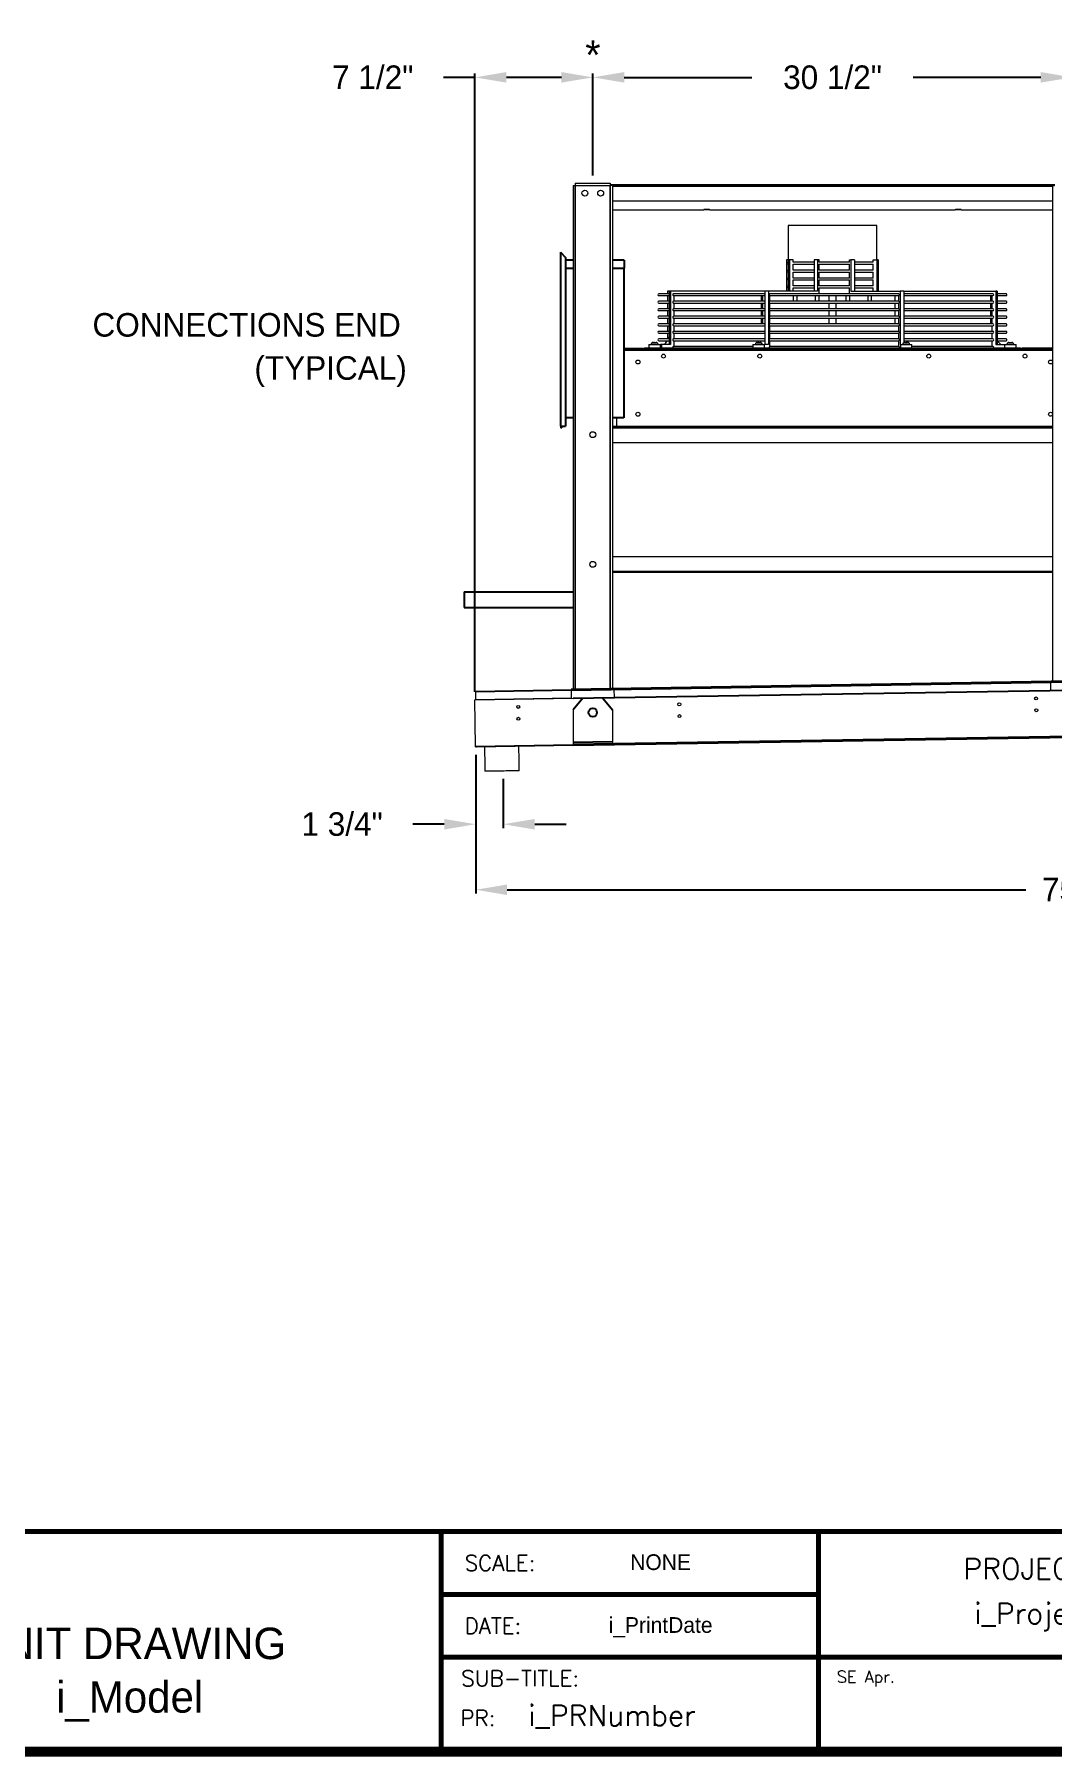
# Model space of a CAD drawing. Extents: x 6 to 271, y -23 to 146.
# Drawn here: x 129.1 to 193.9, y -18.6 to 91 of the extents above; entities that cross this region are included whole.
import ezdxf
from ezdxf.enums import TextEntityAlignment as Align

# ---------------------------------------------------------------- set-up
doc = ezdxf.new("R2010")
doc.units = 0
doc.header["$MEASUREMENT"] = 0
doc.layers.get('0').update_dxf_attribs({"linetype": 'CONTINUOUS'})
doc.layers.get('Defpoints').update_dxf_attribs({"linetype": 'CONTINUOUS'})
doc.styles.add('SIMPLEX', font='SIMPLEX')
doc.dimstyles.get("Standard").update_dxf_attribs({"dimtxt": 1.5, "dimasz": 2, "dimexe": 0.25, "dimexo": 0.5, "dimgap": 0.75, "dimtad": 0, "dimtih": 1, "dimtoh": 1, "dimdec": 4, "dimzin": 0, "dimdsep": 46, "dimlunit": 5, "dimtxsty": 'STANDARD', "dimcen": 0.125, "dimclrd": 1, "dimclre": 1, "dimclrt": 1, "dimadec": 0, "dimazin": 0, "dimtfac": 1, "dimtdec": 4, "dimtofl": 0, "dimtmove": 0, "dimatfit": 3, "dimfxl": 1, "dimfrac": 2, "dimtolj": 1, "dimtzin": 0, "dimarcsym": 0})

# ---------------------------------------------------------------- blocks, each defined once
blk = doc.blocks.new('*D20')
at = {"color": 7, "lineweight": -2}
for p, q in [((164.66, 82.06), (164.66, 88.55)), ((166.66, 88.3), (174.78, 88.3)), ((193.16, 88.3), (185.03, 88.3)), ((195.16, 82.06), (195.16, 88.55))]:
    blk.add_line(p, q, dxfattribs=at)
at = {"color": 7}
for points in [[(166.66, 88.64), (166.66, 87.97), (164.66, 88.3)], [(193.16, 88.64), (193.16, 87.97), (195.16, 88.3)]]:
    blk.add_solid(points, dxfattribs=at)
at = {"layer": 'Defpoints', "color": 0}
for p in [(195.16, 88.3), (164.66, 81.56), (195.16, 81.56)]:
    blk.add_point(p, dxfattribs=at)
at = {"color": 7, "insert": (179.91, 88.3), "char_height": 1.5, "attachment_point": 5}
blk.add_mtext('\\A1;30 1/2"', dxfattribs=at)
blk = doc.blocks.new('*D22')
at = {"color": 7, "lineweight": -2}
for p, q in [((232.2, 46.42), (232.2, 36.35)), ((157.21, 45.19), (157.21, 36.35)), ((159.21, 36.6), (192.2, 36.6)), ((230.2, 36.6), (197.2, 36.6))]:
    blk.add_line(p, q, dxfattribs=at)
at = {"color": 7}
for points in [[(159.21, 36.93), (159.21, 36.26), (157.21, 36.6)], [(230.2, 36.93), (230.2, 36.26), (232.2, 36.6)]]:
    blk.add_solid(points, dxfattribs=at)
at = {"layer": 'Defpoints', "color": 0}
for p in [(232.2, 46.92), (157.21, 45.69), (157.21, 36.6)]:
    blk.add_point(p, dxfattribs=at)
at = {"color": 7, "insert": (194.7, 36.6), "char_height": 1.5, "attachment_point": 5}
blk.add_mtext('\\A1;75"', dxfattribs=at)
blk = doc.blocks.new('*D23')
at = {"color": 7, "lineweight": -2}
for p, q in [((157.16, 88.3), (155.16, 88.3)), ((157.16, 49.19), (157.16, 88.55)), ((162.66, 88.3), (159.16, 88.3)), ((164.66, 82.06), (164.66, 88.55))]:
    blk.add_line(p, q, dxfattribs=at)
at = {"color": 7}
for points in [[(159.16, 88.64), (159.16, 87.97), (157.16, 88.3)], [(162.66, 88.64), (162.66, 87.97), (164.66, 88.3)]]:
    blk.add_solid(points, dxfattribs=at)
at = {"layer": 'Defpoints', "color": 0}
for p in [(157.16, 88.3), (164.66, 81.56), (157.16, 48.69)]:
    blk.add_point(p, dxfattribs=at)
at = {"color": 7, "insert": (150.66, 88.3), "char_height": 1.5, "attachment_point": 5}
blk.add_mtext('\\A1;7 1/2"', dxfattribs=at)
blk = doc.blocks.new('*D31')
at = {"color": 7, "lineweight": -2}
for p, q in [((157.21, 44.69), (157.21, 40.52)), ((158.96, 43.65), (158.96, 40.52)), ((155.21, 40.77), (153.21, 40.77)), ((160.96, 40.77), (162.96, 40.77))]:
    blk.add_line(p, q, dxfattribs=at)
at = {"color": 7}
for points in [[(155.21, 41.1), (155.21, 40.43), (157.21, 40.77)], [(160.96, 41.1), (160.96, 40.43), (158.96, 40.77)]]:
    blk.add_solid(points, dxfattribs=at)
at = {"layer": 'Defpoints', "color": 0}
for p in [(157.21, 45.19), (158.96, 44.15), (157.21, 40.77)]:
    blk.add_point(p, dxfattribs=at)
at = {"color": 7, "insert": (148.71, 40.77), "char_height": 1.5, "attachment_point": 5}
blk.add_mtext('\\A1;1 3/4"', dxfattribs=at)

msp = doc.modelspace()

# ---------------------------------------------------------------- linework, layer by layer
at = {"color": 7, "linetype": 'Continuous', "lineweight": 15}
for p, q in [((163.40541, 81.42565), (163.40541, 49.3473)), ((163.40541, 81.42565), (163.53991, 81.42565)), ((163.53991, 81.42565), (163.53991, 49.3495)), ((163.54091, 81.42565), (163.53991, 81.42565)), ((163.54091, 81.56115), (163.54091, 81.42665)), ((163.54091, 81.56115), (165.76991, 81.56115)), ((163.54091, 81.42665), (165.76991, 81.42665)), ((163.54091, 81.42565), (163.54091, 81.42665)), ((163.54091, 81.42565), (165.76991, 81.42565)), ((163.54091, 49.34952), (163.54091, 81.42565)), ((165.76991, 81.56115), (165.76991, 81.42665)), ((165.76991, 81.47736), (194.04091, 81.47736)), ((165.76991, 81.42565), (165.76991, 81.42665)), ((165.76991, 49.38606), (165.76991, 81.42565)), ((165.77091, 81.42565), (165.76991, 81.42565)), ((165.77091, 81.42565), (165.77091, 49.38608)), ((165.90541, 81.42565), (165.77091, 81.42565)), ((165.90541, 81.42565), (165.90541, 49.38829)), ((165.90541, 81.37265), (193.90541, 81.37265)), ((193.90541, 81.42565), (193.90541, 49.84736)), ((193.90541, 81.42565), (194.03991, 81.42565)), ((165.90541, 80.4439), (193.90541, 80.4439)), ((165.90541, 79.88182), (171.71791, 79.88182)), ((172.09291, 79.88182), (187.71791, 79.88182)), ((188.09291, 79.88182), (193.90541, 79.88182)), ((180.9817, 78.87215), (177.09291, 78.87215)), ((182.71791, 78.87215), (180.9817, 78.87215)), ((176.98819, 76.68115), (176.98819, 74.68615)), ((177.08157, 76.68115), (176.98819, 76.68115)), ((177.17494, 76.68115), (177.08157, 76.68115)), ((177.08157, 76.68115), (177.08157, 74.68615)), ((177.17494, 76.68115), (177.17494, 74.68615)), ((177.40037, 76.68115), (177.17494, 76.68115)), ((177.40037, 76.53033), (177.40037, 76.68115)), ((178.73573, 76.53127), (177.40037, 76.53127)), ((177.40037, 76.03033), (177.40037, 76.41221)), ((177.40037, 76.41127), (178.73573, 76.41127)), ((178.73573, 76.03127), (177.40037, 76.03127)), ((177.40037, 75.53033), (177.40037, 75.9122)), ((177.40037, 75.91127), (178.73573, 75.91127)), ((178.96116, 76.68115), (178.73573, 76.68115)), ((178.73573, 76.68115), (178.73573, 74.68615)), ((178.96116, 76.68115), (178.96116, 74.68615)), ((179.05454, 76.68115), (178.96116, 76.68115)), ((179.05454, 76.53033), (179.05454, 76.68115)), ((180.9817, 76.53127), (179.05454, 76.53127)), ((179.05454, 76.03033), (179.05454, 76.41221)), ((179.05454, 76.41127), (180.9817, 76.41127)), ((180.9817, 76.03127), (179.05454, 76.03127)), ((179.05454, 75.53033), (179.05454, 75.9122)), ((179.05454, 75.91127), (180.9817, 75.91127)), ((180.9817, 76.53127), (180.9817, 76.68115)), ((180.9817, 76.68115), (181.07508, 76.68115)), ((180.9817, 76.03127), (180.9817, 76.41127)), ((180.9817, 75.53127), (180.9817, 75.91127)), ((181.07508, 76.68115), (181.07508, 74.68615)), ((181.3005, 76.68115), (181.07508, 76.68115)), ((181.3005, 76.68115), (181.3005, 74.68615)), ((182.50382, 76.53127), (181.3005, 76.53127)), ((181.3005, 76.41127), (182.50382, 76.41127)), ((182.50382, 76.03127), (181.3005, 76.03127)), ((181.3005, 75.91127), (182.50382, 75.91127)), ((182.50382, 76.53127), (182.50382, 76.68115)), ((182.50382, 76.68115), (182.72924, 76.68115)), ((182.50382, 76.03127), (182.50382, 76.41127)), ((182.50382, 75.53127), (182.50382, 75.91127)), ((182.72924, 76.68115), (182.72924, 74.68615)), ((182.82262, 76.68115), (182.72924, 76.68115)), ((182.82262, 76.68115), (182.82262, 74.68615)), ((169.51176, 74.53127), (168.86529, 74.53127)), ((169.41839, 74.68615), (169.41839, 74.53127)), ((169.51176, 74.68615), (169.41839, 74.68615)), ((169.60514, 74.68615), (169.51176, 74.68615)), ((169.51176, 74.68615), (169.51176, 71.30515)), ((169.60514, 74.68615), (169.60514, 71.30515)), ((175.60022, 74.68615), (169.60514, 74.68615)), ((175.60022, 74.53127), (169.8016, 74.53127)), ((175.82564, 74.68615), (175.60022, 74.68615)), ((175.60022, 74.68615), (175.60022, 71.30515)), ((175.82564, 74.68615), (175.82564, 71.30515)), ((178.96116, 74.68615), (175.82564, 74.68615)), ((184.13028, 74.53127), (175.90713, 74.53127)), ((178.73573, 75.53127), (177.40037, 75.53127)), ((177.40037, 75.03033), (177.40037, 75.4122)), ((177.40037, 75.41127), (178.73573, 75.41127)), ((178.73573, 75.03127), (177.40037, 75.03127)), ((177.40037, 74.68615), (177.40037, 74.91221)), ((177.40037, 74.91127), (178.73573, 74.91127)), ((180.9817, 75.53127), (179.05454, 75.53127)), ((179.05454, 75.03033), (179.05454, 75.4122)), ((179.05454, 75.41127), (180.9817, 75.41127)), ((180.9817, 75.03127), (179.05454, 75.03127)), ((179.05454, 74.53127), (179.05454, 74.91221)), ((179.05454, 74.91127), (180.9817, 74.91127)), ((180.9817, 75.03127), (180.9817, 75.41127)), ((180.9817, 74.53127), (180.9817, 74.91127)), ((181.07508, 74.68615), (184.21059, 74.68615)), ((182.50382, 75.53127), (181.3005, 75.53127)), ((181.3005, 75.41127), (182.50382, 75.41127)), ((182.50382, 75.03127), (181.3005, 75.03127)), ((181.3005, 74.91127), (182.50382, 74.91127)), ((182.50382, 75.03127), (182.50382, 75.41127)), ((182.50382, 74.68615), (182.50382, 74.91127)), ((184.21059, 74.68615), (184.21059, 71.30515)), ((184.43602, 74.68615), (184.21059, 74.68615)), ((184.43602, 74.68615), (184.43602, 71.41324)), ((184.43602, 74.68615), (190.29905, 74.68615)), ((190.10514, 74.53127), (184.43602, 74.53127)), ((190.29905, 74.68615), (190.29905, 71.30515)), ((190.39243, 74.68615), (190.29905, 74.68615)), ((190.39243, 74.68615), (190.39243, 71.30515)), ((190.94552, 74.53127), (190.39243, 74.53127)), ((168.86529, 74.41127), (169.51176, 74.41127)), ((169.51176, 74.0526), (168.86529, 74.0526)), ((168.86529, 73.9326), (169.51176, 73.9326)), ((169.51176, 73.57394), (168.86529, 73.57394)), ((168.86529, 73.45394), (169.51176, 73.45394)), ((169.41839, 74.41127), (169.41839, 74.0526)), ((169.41839, 73.9326), (169.41839, 73.57394)), ((169.41839, 73.45394), (169.41839, 73.09527)), ((169.80154, 74.41127), (175.60022, 74.41127)), ((169.80154, 73.9326), (175.60022, 73.9326)), ((169.80154, 73.45394), (175.60022, 73.45394)), ((175.60022, 74.0526), (169.8016, 74.0526)), ((175.60022, 73.57394), (169.80161, 73.57394)), ((169.83056, 74.0526), (169.83056, 74.41127)), ((169.83056, 73.57394), (169.83056, 73.9326)), ((169.83056, 73.09527), (169.83056, 73.45394)), ((175.37479, 74.41127), (175.37479, 74.0526)), ((175.37479, 73.9326), (175.37479, 73.57394)), ((175.37479, 73.45394), (175.37479, 73.09527)), ((175.46817, 74.0526), (175.46817, 74.41127)), ((175.46817, 73.57394), (175.46817, 73.9326)), ((175.46817, 73.09527), (175.46817, 73.45394)), ((175.907, 74.41127), (184.13028, 74.41127)), ((175.907, 73.9326), (184.13028, 73.9326)), ((175.907, 73.45394), (184.13028, 73.45394)), ((184.13028, 74.0526), (175.90713, 74.0526)), ((184.13028, 73.57394), (175.90713, 73.57394)), ((175.91902, 74.0526), (175.91902, 74.41127)), ((175.91902, 73.57394), (175.91902, 73.9326)), ((175.91902, 73.09527), (175.91902, 73.45394)), ((183.89179, 74.0526), (183.89179, 74.41127)), ((183.89179, 73.57394), (183.89179, 73.9326)), ((183.89179, 73.09527), (183.89179, 73.45394)), ((184.11722, 74.0526), (184.11722, 74.41127)), ((184.11722, 73.57394), (184.11722, 73.9326)), ((184.11722, 73.09527), (184.11722, 73.45394)), ((184.43602, 74.41127), (190.10514, 74.41127)), ((190.10514, 74.0526), (184.43602, 74.0526)), ((184.43602, 73.9326), (190.10514, 73.9326)), ((190.10514, 73.57394), (184.43602, 73.57394)), ((184.43602, 73.45394), (190.10514, 73.45394)), ((189.98025, 74.0526), (189.98025, 74.41127)), ((189.98025, 73.57394), (189.98025, 73.9326)), ((189.98025, 73.09527), (189.98025, 73.45394)), ((190.07362, 74.0526), (190.07362, 74.41127)), ((190.07362, 73.57394), (190.07362, 73.9326)), ((190.07362, 73.09527), (190.07362, 73.45394)), ((190.39243, 74.41127), (190.94552, 74.41127)), ((190.94552, 74.0526), (190.39243, 74.0526)), ((190.39243, 73.9326), (190.94552, 73.9326)), ((190.94552, 73.57394), (190.39243, 73.57394)), ((190.39243, 73.45394), (190.94552, 73.45394)), ((169.51176, 73.09527), (168.86529, 73.09527)), ((168.86529, 72.97527), (169.51176, 72.97527)), ((169.51176, 72.6166), (168.86529, 72.6166)), ((168.86529, 72.49661), (169.51176, 72.49661)), ((169.41839, 72.97527), (169.41839, 72.6166)), ((169.41839, 72.49661), (169.41839, 72.13794)), ((169.80154, 72.97527), (175.60022, 72.97527)), ((169.80154, 72.49661), (175.60022, 72.49661)), ((175.60022, 73.09527), (169.80161, 73.09527)), ((175.60022, 72.6166), (169.80161, 72.6166)), ((169.83056, 72.6166), (169.83056, 72.97527)), ((169.83056, 72.13794), (169.83056, 72.49661)), ((175.37479, 72.97527), (175.37479, 72.6166)), ((175.46817, 72.6166), (175.46817, 72.97527)), ((175.907, 72.97527), (184.13028, 72.97527)), ((175.907, 72.49661), (184.13028, 72.49661)), ((184.13028, 73.09527), (175.90713, 73.09527)), ((184.13028, 72.6166), (175.90713, 72.6166)), ((175.91902, 72.6166), (175.91902, 72.97527)), ((175.91902, 72.13794), (175.91902, 72.49661)), ((183.89179, 72.6166), (183.89179, 72.97527)), ((184.11722, 72.6166), (184.11722, 72.97527)), ((184.11722, 72.13794), (184.11722, 72.49661)), ((190.10514, 73.09527), (184.43602, 73.09527)), ((184.43602, 72.97527), (190.10514, 72.97527)), ((190.10514, 72.6166), (184.43602, 72.6166)), ((184.43602, 72.49661), (190.10514, 72.49661)), ((189.98025, 72.6166), (189.98025, 72.97527)), ((190.07362, 72.6166), (190.07362, 72.97527)), ((190.07362, 72.13794), (190.07362, 72.49661)), ((190.94552, 73.09527), (190.39243, 73.09527)), ((190.39243, 72.97527), (190.94552, 72.97527)), ((190.94552, 72.6166), (190.39243, 72.6166)), ((190.39243, 72.49661), (190.94552, 72.49661)), ((168.21888, 71.30515), (168.24697, 71.30515)), ((168.24697, 71.30515), (168.95688, 71.30515)), ((168.80663, 71.30615), (168.36913, 71.30615)), ((168.49313, 71.43015), (168.49328, 71.43015)), ((168.49601, 71.43015), (168.49328, 71.43015)), ((168.49601, 71.43015), (168.50652, 71.43015)), ((168.5172, 71.43015), (168.50652, 71.43015)), ((168.5172, 71.43015), (168.59324, 71.43015)), ((168.60479, 71.43015), (168.59324, 71.43015)), ((168.61107, 71.43015), (168.60479, 71.43015)), ((168.61107, 71.43015), (168.63644, 71.43015)), ((168.65098, 71.43015), (168.63644, 71.43015)), ((168.65098, 71.43015), (168.68263, 71.43015)), ((169.51176, 72.13794), (168.86529, 72.13794)), ((168.86529, 72.01794), (169.51176, 72.01794)), ((169.51176, 71.65927), (168.86529, 71.65927)), ((168.86529, 71.53927), (169.51176, 71.53927)), ((169.02217, 71.30515), (168.95688, 71.30515)), ((169.02217, 71.30515), (169.02217, 71.06115)), ((169.60514, 71.30515), (169.02217, 71.30515)), ((169.41839, 72.01794), (169.41839, 71.65927)), ((169.80154, 72.01794), (175.60022, 72.01794)), ((169.80154, 71.53927), (175.60022, 71.53927)), ((175.60022, 72.13794), (169.8016, 72.13794)), ((175.60022, 71.65927), (169.8016, 71.65927)), ((169.83056, 71.65927), (169.83056, 72.01794)), ((169.83056, 71.18061), (169.83056, 71.53927)), ((174.84853, 71.30515), (174.87662, 71.30515)), ((174.87662, 71.30515), (175.58653, 71.30515)), ((175.43628, 71.30615), (174.99878, 71.30615)), ((175.12278, 71.43015), (175.15443, 71.43015)), ((175.16897, 71.43015), (175.15443, 71.43015)), ((175.16897, 71.43015), (175.19434, 71.43015)), ((175.20062, 71.43015), (175.19434, 71.43015)), ((175.21218, 71.43015), (175.20062, 71.43015)), ((175.21218, 71.43015), (175.28821, 71.43015)), ((175.29889, 71.43015), (175.28821, 71.43015)), ((175.29889, 71.43015), (175.3094, 71.43015)), ((175.31213, 71.43015), (175.3094, 71.43015)), ((175.31213, 71.43015), (175.31228, 71.43015)), ((175.82564, 71.30515), (175.58653, 71.30515)), ((175.907, 72.01794), (184.13028, 72.01794)), ((175.907, 71.53927), (184.13028, 71.53927)), ((184.13028, 72.13794), (175.90713, 72.13794)), ((184.13028, 71.65927), (175.90713, 71.65927)), ((175.91902, 71.65927), (175.91902, 72.01794)), ((175.91902, 71.18061), (175.91902, 71.53927)), ((184.11722, 71.65927), (184.11722, 72.01794)), ((184.11722, 71.18061), (184.11722, 71.53927)), ((184.21059, 71.30515), (184.22428, 71.30515)), ((184.22428, 71.30515), (184.25237, 71.30515)), ((184.25237, 71.30515), (184.96228, 71.30515)), ((184.39118, 71.30615), (184.37453, 71.30615)), ((184.81203, 71.30615), (184.39118, 71.30615)), ((190.10514, 72.13794), (184.43602, 72.13794)), ((184.43602, 72.01794), (190.10514, 72.01794)), ((190.10514, 71.65927), (184.43602, 71.65927)), ((184.43602, 71.53927), (190.10514, 71.53927)), ((184.49853, 71.43015), (184.49868, 71.43015)), ((184.50141, 71.43015), (184.49868, 71.43015)), ((184.50141, 71.43015), (184.51192, 71.43015)), ((184.5226, 71.43015), (184.51192, 71.43015)), ((184.5226, 71.43015), (184.59864, 71.43015)), ((184.61019, 71.43015), (184.59864, 71.43015)), ((184.61647, 71.43015), (184.61019, 71.43015)), ((184.61647, 71.43015), (184.64184, 71.43015)), ((184.65638, 71.43015), (184.64184, 71.43015)), ((184.65638, 71.43015), (184.68803, 71.43015)), ((190.07362, 71.65927), (190.07362, 72.01794)), ((190.07362, 71.18061), (190.07362, 71.53927)), ((190.29905, 71.30515), (190.85393, 71.30515)), ((190.94552, 72.13794), (190.39243, 72.13794)), ((190.39243, 72.01794), (190.94552, 72.01794)), ((190.94552, 71.65927), (190.39243, 71.65927)), ((190.39243, 71.53927), (190.94552, 71.53927)), ((190.85393, 71.30515), (190.88202, 71.30515)), ((190.88202, 71.30515), (191.59193, 71.30515)), ((191.13922, 71.30615), (191.00418, 71.30615)), ((191.12818, 71.43015), (191.15983, 71.43015)), ((191.44168, 71.30615), (191.13922, 71.30615)), ((191.17437, 71.43015), (191.15983, 71.43015)), ((191.17437, 71.43015), (191.19974, 71.43015)), ((191.20602, 71.43015), (191.19974, 71.43015)), ((191.21757, 71.43015), (191.20602, 71.43015)), ((191.21757, 71.43015), (191.29361, 71.43015)), ((191.30429, 71.43015), (191.29361, 71.43015)), ((191.30429, 71.43015), (191.3148, 71.43015)), ((191.31753, 71.43015), (191.3148, 71.43015)), ((191.31753, 71.43015), (191.31768, 71.43015)), ((166.62554, 71.06115), (167.85441, 71.06115)), ((166.62554, 71.01015), (167.85441, 71.01015)), ((166.62554, 70.93615), (193.90541, 70.93615)), ((167.85441, 71.06115), (167.85441, 71.01015)), ((167.85441, 71.01015), (167.85441, 70.93615)), ((167.90541, 71.01015), (167.85541, 71.01015)), ((167.85541, 71.01015), (167.85541, 70.93615)), ((167.90541, 71.01235), (167.90541, 70.93615)), ((167.9532, 71.01235), (167.90541, 71.01235)), ((167.9532, 71.01235), (167.9532, 70.93615)), ((191.85661, 71.06115), (167.95421, 71.06115)), ((167.95421, 71.06115), (167.95421, 71.01235)), ((191.85661, 71.01235), (167.95421, 71.01235)), ((167.95421, 71.01235), (167.95421, 70.93615)), ((174.84853, 71.18061), (169.80161, 71.18061)), ((184.13028, 71.18061), (175.90713, 71.18061)), ((190.10514, 71.18061), (184.96228, 71.18061)), ((191.85661, 71.06115), (191.85661, 71.01235)), ((191.85661, 71.01235), (191.85661, 70.93615)), ((191.85761, 71.01235), (191.90541, 71.01235)), ((191.85761, 70.93615), (191.85761, 71.01235)), ((191.90541, 70.93615), (191.90541, 71.01235)), ((191.95541, 71.01015), (191.90541, 71.01015)), ((191.95541, 71.01015), (191.95541, 70.93615)), ((191.95641, 71.01015), (191.95641, 71.06115)), ((193.90541, 71.06115), (191.95641, 71.06115)), ((191.95641, 70.93615), (191.95641, 71.01015)), ((193.90541, 71.01015), (191.95641, 71.01015)), ((165.90541, 66.11115), (166.15441, 66.11115)), ((165.90541, 66.06115), (193.90541, 66.06115)), ((165.90541, 65.99765), (193.90541, 65.99765)), ((166.15441, 66.11115), (166.15441, 66.06115)), ((166.15541, 66.6272), (166.15541, 66.11215)), ((166.15541, 66.11215), (166.15541, 66.11115)), ((166.15541, 66.11215), (193.90541, 66.11215)), ((166.15541, 66.11115), (166.15541, 66.06115)), ((166.15541, 66.11115), (193.90541, 66.11115)), ((165.90541, 65.06115), (193.90541, 65.06115)), ((165.90541, 57.81115), (193.90541, 57.81115)), ((165.90541, 56.87465), (193.90541, 56.87465)), ((165.90541, 56.81115), (193.90541, 56.81115)), ((157.20978, 49.24572), (163.27147, 49.3451)), ((163.27219, 49.30091), (163.27147, 49.3451)), ((166.0211, 49.39018), (193.76737, 49.8451)), ((166.0211, 49.39018), (166.02182, 49.34599)), ((166.02182, 49.34599), (193.76809, 49.80091)), ((166.03021, 48.83433), (166.02182, 49.34599)), ((193.76809, 49.80091), (193.76737, 49.8451)), ((193.76809, 49.80091), (193.77648, 49.28925)), ((157.15641, 48.68813), (163.40541, 48.79059)), ((157.20476, 45.73953), (157.15641, 48.68813)), ((157.20978, 49.24572), (157.2105, 49.20153)), ((157.2105, 49.20153), (163.27219, 49.30091)), ((157.21889, 48.68987), (157.2105, 49.20153)), ((163.28058, 48.78925), (157.21889, 48.68987)), ((163.27219, 49.30091), (163.28058, 48.78925)), ((165.90541, 48.83158), (193.90541, 49.29066)), ((193.77648, 49.28925), (166.03021, 48.83433)), ((163.40541, 48.05485), (163.40541, 45.84119)), ((165.90541, 48.05485), (165.90541, 45.88218)), ((165.90541, 45.88218), (193.90541, 46.34126)), ((165.90541, 45.83118), (193.90541, 46.29025)), ((157.20476, 45.73953), (163.40541, 45.84119)), ((157.2056, 45.68854), (157.25659, 45.68937)), ((157.25659, 45.68937), (163.40541, 45.79019))]:
    msp.add_line(p, q, dxfattribs=at)
at = {"color": 7, "ltscale": 7}
for p, q in [((162.59429, 77.17365), (162.59429, 66.11115)), ((162.59429, 77.17365), (162.92575, 76.8422)), ((162.92575, 76.8422), (162.92575, 66.11115)), ((163.40541, 76.65845), (162.92575, 76.65845)), ((162.92575, 76.15845), (163.40541, 76.15845)), ((166.65679, 76.65845), (165.90541, 76.65845)), ((165.90541, 76.15845), (166.65679, 76.15845)), ((166.62554, 76.15845), (166.62554, 66.6272)), ((166.65679, 76.65845), (166.65679, 76.15845)), ((162.59429, 66.11115), (162.92575, 66.11115)), ((162.62554, 66.11115), (162.62554, 66.0022)), ((162.62554, 66.0022), (162.65679, 66.0022)), ((162.65679, 66.11115), (162.65679, 66.0022)), ((163.40541, 66.6272), (162.92575, 66.6272)), ((166.62554, 66.6272), (165.90541, 66.6272))]:
    msp.add_line(p, q, dxfattribs=at)
at = {"color": 7}
for p, q in [((156.46822, 55.54908), (163.40541, 55.54908)), ((156.46822, 55.54908), (156.46822, 54.56965)), ((156.46822, 54.56965), (163.40541, 54.56965)), ((227.0129, 50.39018), (163.27147, 49.3451)), ((163.27147, 49.3451), (163.27219, 49.30091)), ((163.27219, 49.30091), (227.01362, 50.34599)), ((163.40541, 48.79059), (226.90541, 49.83171)), ((164.01595, 48.8006), (163.40541, 48.05485)), ((165.29486, 48.8006), (165.90541, 48.05485)), ((226.90541, 46.88232), (163.40541, 45.84119)), ((163.40541, 45.79019), (226.90541, 46.83131)), ((165.90541, 46.00718), (163.40541, 45.96619)), ((163.40541, 45.84119), (163.40541, 45.79019)), ((155.00695, -4.24912), (235.00615, -4.24912)), ((155.00695, -18.24898), (155.00695, -4.24912)), ((179.00671, -4.24912), (179.00671, -18.24898)), ((179.00671, -8.24908), (155.00695, -8.24908)), ((235.00615, -12.24904), (155.00695, -12.24904))]:
    msp.add_line(p, q, dxfattribs=at)
for points, const_width in [([(11.00839, -18.24898), (267.00583, -18.24898), (267.00583, 141.74942), (11.00839, 141.74942), (11.00839, -18.24898)], 0.63999), ([(267.00583, -4.24912), (75.00775, -4.24912), (75.00775, -18.24898)], 0.32), ([(155.00695, -4.24912), (155.00695, -18.24898)], 0.32), ([(179.00671, -4.24912), (179.00671, -18.24898)], 0.32), ([(179.00671, -8.24908), (155.00695, -8.24908)], 0.32), ([(235.00615, -12.24904), (155.00695, -12.24904)], 0.32)]:
    msp.add_lwpolyline(points, dxfattribs=dict(at, const_width=const_width))
at = {"color": 7, "linetype": 'Continuous', "lineweight": 15, "flags": 128}
for points in [[(171.71791, 79.88182), (171.7255, 79.88788), (171.74767, 79.89344), (171.78262, 79.89807), (171.82752, 79.90137), (171.87872, 79.9031), (171.93209, 79.9031), (171.9833, 79.90137), (172.02819, 79.89807), (172.06314, 79.89344), (172.08531, 79.88788), (172.09291, 79.88182)], [(172.0929, 79.88182), (172.08524, 79.88787), (172.06304, 79.89343), (172.02809, 79.89804), (171.98322, 79.90135), (171.93206, 79.90307), (171.87875, 79.90307), (171.82759, 79.90135), (171.78272, 79.89804), (171.74777, 79.89343), (171.72557, 79.88787), (171.71791, 79.88182)], [(187.71791, 79.88182), (187.7255, 79.88788), (187.74767, 79.89344), (187.78262, 79.89807), (187.82752, 79.90137), (187.87872, 79.9031), (187.93209, 79.9031), (187.9833, 79.90137), (188.02819, 79.89807), (188.06314, 79.89344), (188.08531, 79.88788), (188.09291, 79.88182)], [(188.09291, 79.88182), (188.08524, 79.88787), (188.06304, 79.89343), (188.02809, 79.89804), (187.98322, 79.90135), (187.93206, 79.90307), (187.87875, 79.90307), (187.82759, 79.90135), (187.78272, 79.89804), (187.74777, 79.89343), (187.72557, 79.88787), (187.71791, 79.88182)], [(184.13028, 74.53127), (184.13033, 74.53127), (184.13961, 74.52609), (184.14729, 74.51156), (184.15207, 74.49016), (184.15313, 74.46554), (184.1503, 74.44189), (184.14405, 74.42326), (184.13545, 74.41281), (184.13028, 74.41127)], [(184.13028, 74.0526), (184.13453, 74.05156), (184.1429, 74.04273), (184.14931, 74.02615), (184.15279, 74.00439), (184.15279, 73.98081), (184.14931, 73.95905), (184.1429, 73.94248), (184.13453, 73.93364), (184.13028, 73.9326)], [(184.13028, 73.57394), (184.13453, 73.5729), (184.1429, 73.56406), (184.14931, 73.54748), (184.15279, 73.52573), (184.15279, 73.50215), (184.14931, 73.48039), (184.1429, 73.46381), (184.13453, 73.45497), (184.13028, 73.45394)], [(184.13028, 73.09527), (184.13453, 73.09423), (184.1429, 73.0854), (184.14931, 73.06882), (184.15279, 73.04706), (184.15279, 73.02348), (184.14931, 73.00172), (184.1429, 72.98514), (184.13453, 72.97631), (184.13028, 72.97527)], [(184.13028, 72.6166), (184.13453, 72.61557), (184.1429, 72.60673), (184.14931, 72.59015), (184.15279, 72.56839), (184.15279, 72.54481), (184.14931, 72.52306), (184.1429, 72.50648), (184.13453, 72.49764), (184.13028, 72.49661)], [(169.51176, 71.80407), (169.47321, 71.68782), (169.46124, 71.65927)], [(184.13028, 72.13794), (184.13453, 72.1369), (184.1429, 72.12806), (184.14931, 72.11149), (184.15279, 72.08973), (184.15279, 72.06615), (184.14931, 72.04439), (184.1429, 72.02781), (184.13453, 72.01898), (184.13028, 72.01794)], [(184.13028, 71.65927), (184.13453, 71.65823), (184.1429, 71.6494), (184.14931, 71.63282), (184.15279, 71.61106), (184.15279, 71.58748), (184.14931, 71.56572), (184.1429, 71.54915), (184.13453, 71.54031), (184.13028, 71.53927)], [(184.13028, 71.18061), (184.13479, 71.17944), (184.14322, 71.17016), (184.1496, 71.15301), (184.15291, 71.13071), (184.15262, 71.1068), (184.15122, 71.09603)], [(193.77649, 49.28854), (193.77649, 49.28864), (193.77649, 49.28874), (193.77649, 49.28883), (193.77649, 49.28893), (193.77649, 49.28902), (193.77648, 49.2891), (193.77648, 49.28918), (193.77648, 49.28925)], [(157.2056, 45.68854), (157.20558, 45.68952), (157.20553, 45.69242), (157.20545, 45.69713), (157.20535, 45.70347), (157.20522, 45.7112), (157.20508, 45.72002), (157.20492, 45.72958), (157.20476, 45.73953)], [(159.14953, 44.1577), (159.0268, 44.15569), (158.90224, 44.15364), (158.7775, 44.1516), (158.65418, 44.14958), (158.5339, 44.14761), (158.41823, 44.14571), (158.30867, 44.14391), (158.20666, 44.14224), (158.11351, 44.14071), (158.03046, 44.13935), (157.95857, 44.13817), (157.89879, 44.13719), (157.85189, 44.13642), (157.8185, 44.13588), (157.79903, 44.13556), (157.79363, 44.13547)], [(159.98084, 44.17133), (159.97801, 44.17128), (159.96194, 44.17102), (159.93186, 44.17053), (159.88815, 44.16981), (159.83141, 44.16888), (159.76235, 44.16775), (159.68188, 44.16643), (159.59105, 44.16494), (159.49105, 44.1633), (159.38318, 44.16153), (159.26884, 44.15966), (159.14953, 44.1577)]]:
    msp.add_lwpolyline(points, dxfattribs=at)
at = {"color": 7, "linetype": 'Continuous', "lineweight": 15}
for centre, radius in [((164.15541, 80.93615), 0.1875), ((165.15541, 80.93615), 0.1875), ((167.53041, 70.18615), 0.125), ((169.15541, 70.56115), 0.125), ((175.28041, 70.56115), 0.125), ((186.03041, 70.56115), 0.125), ((192.15541, 70.56115), 0.125), ((193.78041, 70.18615), 0.125), ((167.53041, 66.86215), 0.125), ((193.78041, 66.86215), 0.125), ((164.65541, 65.56115), 0.1875), ((164.65541, 57.31115), 0.1875), ((159.91424, 48.23328), 0.09375), ((170.16286, 48.40132), 0.09375), ((192.85981, 48.77345), 0.09375), ((159.92654, 47.48338), 0.09375), ((170.17516, 47.65142), 0.09375), ((192.87211, 48.02355), 0.09375)]:
    msp.add_circle(centre, radius, dxfattribs=at)
at = {"color": 7}
msp.add_circle((164.65541, 47.87917), 0.26853, dxfattribs=at)
at = {"color": 7, "linetype": 'Continuous', "lineweight": 15}
for centre, radius, start, end in [((177.09291, 76.47127), 0.06, 100.8922831, 259.1077169), ((177.09291, 75.97127), 0.06, 100.8922831, 259.1077169), ((168.86529, 74.47127), 0.06, 90, 270), ((177.09291, 75.47127), 0.06, 100.8922831, 259.1077169), ((177.09291, 74.97127), 0.06, 100.8922831, 259.1077169), ((190.10197, 74.47127), 0.06008, 273.0268259, 86.9731741), ((190.94552, 74.47127), 0.06, 270, 90), ((168.86529, 73.9926), 0.06, 90, 270), ((168.86529, 73.51394), 0.06, 90, 270), ((190.10185, 73.9926), 0.06009, 273.1453971, 86.8546029), ((190.10185, 73.51394), 0.06009, 273.143836, 86.856164), ((190.94552, 73.9926), 0.06, 270, 90), ((190.94552, 73.51394), 0.06, 270, 90), ((168.86529, 73.03527), 0.06, 90, 270), ((168.86529, 72.5566), 0.06, 90, 270), ((190.10185, 73.03527), 0.06009, 273.1453971, 86.8546029), ((190.10185, 72.5566), 0.06009, 273.143836, 86.856164), ((190.94552, 73.03527), 0.06, 270, 90), ((190.94552, 72.5566), 0.06, 270, 90), ((168.49313, 71.30615), 0.124, 90, 180), ((168.68263, 71.30615), 0.124, 0, 90), ((168.86529, 72.07794), 0.06, 90, 270), ((168.86529, 71.59927), 0.06, 90, 270), ((168.54511, 72.06015), 1, 310.9746302, 328.6087893), ((175.12278, 71.30615), 0.124, 90, 180), ((175.31228, 71.30615), 0.124, 0, 90), ((184.49853, 71.30615), 0.124, 90, 180), ((184.68803, 71.30615), 0.124, 0, 90), ((190.10185, 72.07794), 0.06009, 273.1453971, 86.8546029), ((190.10185, 71.59927), 0.06009, 273.1453971, 86.8546029), ((191.26571, 72.06015), 1, 211.3912107, 229.0253698), ((190.94552, 72.07794), 0.06, 270, 90), ((190.94552, 71.59927), 0.06, 270, 90), ((191.12818, 71.30615), 0.124, 90, 180), ((191.31768, 71.30615), 0.124, 0, 90), ((167.85441, 71.01015), 0.051, 0, 90), ((167.85441, 71.01015), 0.001, 0, 90), ((167.95421, 71.01235), 0.0488, 90, 180), ((167.95421, 71.01235), 0.001, 90, 180), ((190.10166, 71.12112), 0.05959, 335.0998146, 86.6479926), ((191.85661, 71.01235), 0.0488, 360, 90), ((191.85661, 71.01235), 0.001, 0, 90), ((191.95641, 71.01015), 0.051, 90, 180), ((191.95641, 71.01015), 0.001, 90, 180), ((166.15441, 66.11215), 0.001, 270, 360), ((157.31492, 48.69111), 0.09603, 180.7399572, 181.1618027), ((163.11591, 48.78671), 0.16469, 0.6377475, 0.8837107), ((166.15622, 48.83607), 0.12602, 180.7901507, 181.1116093), ((193.61591, 49.28678), 0.16469, 0.6377475, 0.8837107)]:
    msp.add_arc(centre, radius, start, end, dxfattribs=at)
for points in [[(194.04091, 81.43615), (165.76991, 81.43615)], [(165.90541, 79.88141), (171.71791, 79.88141)], [(172.0929, 79.88141), (187.71791, 79.88141)], [(188.09291, 79.88141), (193.90541, 79.88141)], [(177.09291, 78.87215), (177.09291, 76.68115)], [(182.71791, 76.68115), (182.71791, 78.87215)], [(177.41527, 74.41127), (177.41527, 74.0526)], [(177.66527, 74.0526), (177.66527, 74.41127)], [(178.80074, 74.41127), (178.80074, 74.0526)], [(179.05074, 74.0526), (179.05074, 74.41127)], [(179.67891, 74.41127), (179.67891, 74.0526)], [(179.67891, 73.9326), (179.67891, 73.57394)], [(179.67891, 73.45394), (179.67891, 73.09527)], [(180.13191, 74.0526), (180.13191, 74.41127)], [(180.13191, 73.57394), (180.13191, 73.9326)], [(180.13191, 73.09527), (180.13191, 73.45394)], [(180.76008, 74.41127), (180.76008, 74.0526)], [(181.01008, 74.0526), (181.01008, 74.41127)], [(182.14554, 74.41127), (182.14554, 74.0526)], [(182.39554, 74.0526), (182.39554, 74.41127)], [(179.67891, 72.97527), (179.67891, 72.6166)], [(180.13191, 72.6166), (180.13191, 72.97527)], [(168.21888, 71.30515), (168.21888, 71.06115)], [(168.36913, 71.30615), (168.36913, 71.30515)], [(168.49328, 71.43015), (168.48931, 71.43008)], [(168.48931, 71.43008), (168.49601, 71.43015)], [(168.50652, 71.43015), (168.51323, 71.43008)], [(168.51323, 71.43008), (168.5172, 71.43015)], [(168.59324, 71.43015), (168.59489, 71.43008)], [(168.59489, 71.43008), (168.61107, 71.43015)], [(168.63644, 71.43015), (168.65263, 71.43008)], [(168.65263, 71.43008), (168.65098, 71.43015)], [(168.80663, 71.30515), (168.80663, 71.30615)], [(168.95688, 71.06115), (168.95688, 71.30515)], [(174.84853, 71.30515), (174.84853, 71.06115)], [(174.99878, 71.30615), (174.99878, 71.30515)], [(175.15443, 71.43015), (175.15279, 71.43008)], [(175.15279, 71.43008), (175.16897, 71.43015)], [(175.19434, 71.43015), (175.21053, 71.43008)], [(175.21053, 71.43008), (175.21218, 71.43015)], [(175.28821, 71.43015), (175.29219, 71.43008)], [(175.29219, 71.43008), (175.29889, 71.43015)], [(175.3094, 71.43015), (175.31611, 71.43008)], [(175.31611, 71.43008), (175.31213, 71.43015)], [(175.43628, 71.30515), (175.43628, 71.30615)], [(175.58653, 71.06115), (175.58653, 71.30515)], [(184.22428, 71.30515), (184.22428, 71.06115)], [(184.37453, 71.30615), (184.37453, 71.30515)], [(184.49868, 71.43015), (184.49471, 71.43008)], [(184.49471, 71.43008), (184.50141, 71.43015)], [(184.51192, 71.43015), (184.51862, 71.43008)], [(184.51862, 71.43008), (184.5226, 71.43015)], [(184.59864, 71.43015), (184.60028, 71.43008)], [(184.60028, 71.43008), (184.61647, 71.43015)], [(184.64184, 71.43015), (184.65803, 71.43008)], [(184.65803, 71.43008), (184.65638, 71.43015)], [(184.81203, 71.30515), (184.81203, 71.30615)], [(184.96228, 71.06115), (184.96228, 71.30515)], [(190.85393, 71.30515), (190.85393, 71.06115)], [(191.00418, 71.30615), (191.00418, 71.30515)], [(191.15983, 71.43015), (191.15818, 71.43008)], [(191.15818, 71.43008), (191.17437, 71.43015)], [(191.19974, 71.43015), (191.21593, 71.43008)], [(191.21593, 71.43008), (191.21757, 71.43015)], [(191.29361, 71.43015), (191.29759, 71.43008)], [(191.29759, 71.43008), (191.30429, 71.43015)], [(191.3148, 71.43015), (191.3215, 71.43008)], [(191.3215, 71.43008), (191.31753, 71.43015)], [(191.44168, 71.30515), (191.44168, 71.30615)], [(191.59193, 71.06115), (191.59193, 71.30515)], [(157.76802, 45.69776), (157.79363, 44.13547)], [(159.98084, 44.17133), (159.95523, 45.73362)]]:
    msp.add_open_spline(points, degree=1, dxfattribs=at)
for points, knots in [([(188.09291, 79.88182), (188.09291, 79.88182), (188.09291, 79.88182), (188.09291, 79.88182), (188.09291, 79.88182), (188.09291, 79.88182), (188.09291, 79.88182)], [0, 0, 0, 0, 1, 1, 1, 1.000000587, 1.000000587, 1.000000587, 1.000000587]), ([(169.80758, 74.53005), (169.80439, 74.53059), (169.79503, 74.53217), (169.77945, 74.52735), (169.7635, 74.51654), (169.7518, 74.50029), (169.74573, 74.48086), (169.74594, 74.46032), (169.75241, 74.44106), (169.76444, 74.42506), (169.7806, 74.41478), (169.79478, 74.41037), (169.80262, 74.41173), (169.80432, 74.41202)], [0, 0, 0, 0, 0.052785732, 0.154933373, 0.257081359, 0.359214657, 0.461325215, 0.563408689, 0.665485868, 0.767577168, 0.869682633, 0.971814288, 1, 1, 1, 1]), ([(175.90956, 74.53052), (175.90924, 74.53073), (175.90644, 74.53265), (175.9008, 74.52984), (175.89371, 74.52171), (175.88807, 74.50723), (175.88458, 74.48887), (175.88361, 74.46848), (175.88528, 74.44844), (175.8894, 74.43089), (175.8955, 74.41821), (175.90177, 74.4115), (175.90575, 74.41196), (175.90715, 74.41212)], [0, 0, 0, 0, 0.012919841, 0.116404419, 0.219886111, 0.323355547, 0.426799977, 0.530226167, 0.633634907, 0.73704956, 0.840478578, 0.94393012, 1, 1, 1, 1]), ([(169.80763, 73.57279), (169.80363, 73.5733), (169.79343, 73.57462), (169.77726, 73.569), (169.76175, 73.55741), (169.75071, 73.54065), (169.7454, 73.52095), (169.74642, 73.50044), (169.75365, 73.4815), (169.76629, 73.46604), (169.78283, 73.45662), (169.7964, 73.4528), (169.80342, 73.45426), (169.80433, 73.45444)], [0, 0, 0, 0, 0.065811218, 0.167954565, 0.27008525, 0.372201966, 0.474294694, 0.576364353, 0.67843136, 0.780512476, 0.882610441, 0.984734642, 1, 1, 1, 1]), ([(169.80758, 74.05139), (169.80439, 74.05193), (169.79503, 74.0535), (169.77945, 74.04868), (169.7635, 74.03788), (169.7518, 74.02163), (169.74573, 74.0022), (169.74594, 73.98166), (169.75241, 73.96239), (169.76444, 73.9464), (169.7806, 73.93612), (169.79478, 73.9317), (169.80262, 73.93306), (169.80432, 73.93336)], [0, 0, 0, 0, 0.052786274, 0.154935125, 0.257082953, 0.359216092, 0.461320859, 0.563410119, 0.66548714, 0.76757368, 0.869682083, 0.971813579, 1, 1, 1, 1]), ([(175.90959, 73.57272), (175.90807, 73.57327), (175.90399, 73.57474), (175.89739, 73.56952), (175.89087, 73.55831), (175.88616, 73.5418), (175.8838, 73.52223), (175.88406, 73.5017), (175.8869, 73.4826), (175.89201, 73.46684), (175.89879, 73.45711), (175.90419, 73.45294), (175.90693, 73.4541), (175.90714, 73.45418)], [0, 0, 0, 0, 0.061163932, 0.164611228, 0.268052541, 0.371475317, 0.474875239, 0.578252587, 0.681624199, 0.785004526, 0.88840836, 0.991834544, 1, 1, 1, 1]), ([(175.90956, 74.05185), (175.90924, 74.05207), (175.90644, 74.05399), (175.9008, 74.05118), (175.89371, 74.04304), (175.88807, 74.02856), (175.88458, 74.01021), (175.88361, 73.98982), (175.88528, 73.96978), (175.8894, 73.95222), (175.8955, 73.93954), (175.90177, 73.93284), (175.90575, 73.93329), (175.90715, 73.93345)], [0, 0, 0, 0, 0.01291986, 0.116404588, 0.219888969, 0.32335435, 0.426804326, 0.530224687, 0.633639463, 0.737049135, 0.840478303, 0.943929995, 1, 1, 1, 1]), ([(169.80763, 73.09412), (169.80363, 73.09464), (169.79342, 73.09596), (169.77726, 73.09033), (169.76175, 73.07874), (169.75071, 73.06198), (169.7454, 73.04229), (169.74642, 73.02177), (169.75365, 73.00283), (169.76629, 72.98738), (169.78283, 72.97795), (169.7964, 72.97414), (169.80342, 72.97559), (169.80433, 72.97578)], [0, 0, 0, 0, 0.065811323, 0.167956448, 0.270087296, 0.372204176, 0.474291358, 0.576367119, 0.678434289, 0.780511132, 0.88260926, 0.984734618, 1, 1, 1, 1]), ([(169.80763, 72.61546), (169.80363, 72.61597), (169.79343, 72.61729), (169.77726, 72.61166), (169.76175, 72.60007), (169.75071, 72.58332), (169.7454, 72.56362), (169.74642, 72.54311), (169.75365, 72.52417), (169.76629, 72.50871), (169.78283, 72.49928), (169.7964, 72.49547), (169.80342, 72.49692), (169.80433, 72.49711)], [0, 0, 0, 0, 0.065811218, 0.167954565, 0.27008525, 0.372201966, 0.474294694, 0.576364353, 0.67843136, 0.780512476, 0.882610441, 0.984734642, 1, 1, 1, 1]), ([(175.90959, 73.09406), (175.90807, 73.09461), (175.90399, 73.09608), (175.89739, 73.09085), (175.89087, 73.07964), (175.88616, 73.06313), (175.8838, 73.04356), (175.88406, 73.02303), (175.8869, 73.00393), (175.89201, 72.98818), (175.89879, 72.97844), (175.90419, 72.97428), (175.90693, 72.97543), (175.90714, 72.97552)], [0, 0, 0, 0, 0.06116441, 0.164613178, 0.26805445, 0.371477185, 0.474871321, 0.578254648, 0.681626219, 0.785006504, 0.888407273, 0.991834547, 1, 1, 1, 1]), ([(175.90959, 72.61539), (175.90807, 72.61594), (175.90399, 72.61741), (175.89739, 72.61219), (175.89087, 72.60098), (175.88616, 72.58447), (175.8838, 72.5649), (175.88406, 72.54436), (175.8869, 72.52527), (175.89201, 72.50951), (175.89879, 72.49978), (175.90419, 72.49561), (175.90693, 72.49677), (175.90714, 72.49685)], [0, 0, 0, 0, 0.061163932, 0.164611228, 0.268052541, 0.371475317, 0.474875239, 0.578252587, 0.681624199, 0.785004526, 0.88840836, 0.991834544, 1, 1, 1, 1]), ([(169.80758, 72.13673), (169.80439, 72.13726), (169.79503, 72.13884), (169.77945, 72.13402), (169.7635, 72.12322), (169.7518, 72.10696), (169.74573, 72.08754), (169.74594, 72.06699), (169.75241, 72.04773), (169.76444, 72.03173), (169.7806, 72.02145), (169.79478, 72.01704), (169.80262, 72.0184), (169.80432, 72.0187)], [0, 0, 0, 0, 0.052785808, 0.154934966, 0.257079892, 0.359218021, 0.461323094, 0.563412661, 0.665489987, 0.767576833, 0.869682445, 0.971814248, 1, 1, 1, 1]), ([(169.80758, 71.65806), (169.80439, 71.6586), (169.79503, 71.66017), (169.77945, 71.65536), (169.7635, 71.64455), (169.7518, 71.6283), (169.74573, 71.60887), (169.74594, 71.58833), (169.75241, 71.56907), (169.76444, 71.55307), (169.7806, 71.54279), (169.79478, 71.53837), (169.80262, 71.53973), (169.80432, 71.54003)], [0, 0, 0, 0, 0.052785743, 0.154933407, 0.257081416, 0.359214736, 0.4613225, 0.563408969, 0.665486171, 0.767575192, 0.869682228, 0.971813906, 1, 1, 1, 1]), ([(175.90956, 72.13719), (175.90924, 72.1374), (175.90644, 72.13932), (175.9008, 72.13651), (175.89371, 72.12838), (175.88807, 72.1139), (175.88458, 72.09554), (175.88361, 72.07515), (175.88528, 72.05511), (175.8894, 72.03756), (175.8955, 72.02488), (175.90177, 72.01817), (175.90575, 72.01863), (175.90715, 72.01879)], [0, 0, 0, 0, 0.01291986, 0.116404588, 0.219888969, 0.32335435, 0.426804326, 0.530224687, 0.633639463, 0.737049135, 0.840478303, 0.943929995, 1, 1, 1, 1]), ([(175.90956, 71.65853), (175.90924, 71.65874), (175.90644, 71.66066), (175.9008, 71.65785), (175.89371, 71.64971), (175.88807, 71.63523), (175.88458, 71.61688), (175.88361, 71.59649), (175.88528, 71.57645), (175.8894, 71.55889), (175.8955, 71.54621), (175.90177, 71.53951), (175.90575, 71.53996), (175.90715, 71.54012)], [0, 0, 0, 0, 0.012919838, 0.116404393, 0.219887331, 0.323354642, 0.426801747, 0.530227913, 0.63363663, 0.737048694, 0.840479587, 0.943930088, 1, 1, 1, 1]), ([(169.80764, 71.17947), (169.80356, 71.17998), (169.79326, 71.18127), (169.77704, 71.17555), (169.76158, 71.16389), (169.75059, 71.14707), (169.74542, 71.12739), (169.74617, 71.10963), (169.74967, 71.09968), (169.75096, 71.09603)], [0, 0, 0, 0, 0.105411653, 0.265757582, 0.426101421, 0.586414055, 0.746685173, 0.906923759, 1, 1, 1, 1]), ([(175.90956, 71.1794), (175.90849, 71.17992), (175.90488, 71.18167), (175.89861, 71.17745), (175.89186, 71.16731), (175.88679, 71.15149), (175.88405, 71.13235), (175.88376, 71.11288), (175.88533, 71.10127), (175.88604, 71.09603)], [0, 0, 0, 0, 0.06751514, 0.227684727, 0.387852213, 0.547999346, 0.708108302, 0.868183519, 1, 1, 1, 1])]:
    msp.add_open_spline(points, degree=3, knots=knots, dxfattribs=at)

# ---------------------------------------------------------------- texts
at = {"color": 7}
for s, height, p in [('*', 1.87063, (164.66591, 88.79439)), ('NONE', 0.99999, (168.9697, -6.69626)), ('i_PrintDate', 0.99999, (168.9697, -10.69622)), ('UNIT DRAWING', 1.99998, (135.19615, -12.36641)), ('i_Model', 1.99998, (135.19615, -15.77508))]:
    msp.add_text(s, height=height, dxfattribs=at).set_placement(p, align=Align.CENTER)
at = {"color": 7, "style": 'SIMPLEX'}
for s, height, p in [('SCALE:', 0.99999, (156.50693, -6.7491)), ('DATE:', 0.99999, (156.50693, -10.74906)), ('SUB-TITLE:', 0.99999, (156.29024, -14.08915)), ('i_PRNumber', 1.327987, (160.55975, -16.618))]:
    msp.add_text(s, height=height, dxfattribs=at).set_placement(p)
for s, p in [('PROJECT NAME:', (195.20741, -7.28234)), ('i_ProjectName', (195.30839, -10.12478))]:
    msp.add_text(s, height=1.3279867, dxfattribs=at).set_placement(p, align=Align.CENTER)
at = {"color": 7, "lineweight": 30, "style": 'SIMPLEX'}
msp.add_text('SE Apr.', height=0.749993, dxfattribs=at).set_placement((180.18161, -13.86548))
at = {"color": 7, "style": 'SIMPLEX'}
msp.add_text('PR:', height=0.99999, dxfattribs=at).set_placement((158.46593, -16.618), align=Align.RIGHT)
at = {"color": 7, "char_height": 1.5, "attachment_point": 1}
for s, insert in [('CONNECTIONS END', (132.8285, 73.30179)), ('(TYPICAL)', (143.13028, 70.55566))]:
    msp.add_mtext(s, dxfattribs=dict(at, insert=insert))

# ---------------------------------------------------------------- dimensions: what is measured, and where the dimension line sits
at = {"color": 7}
for base, p1, p2, picture, middle in [((157.15641, 88.30276), (164.65541, 81.56115), (157.15641, 48.68813), '*D23', (150.65641, 88.30276)), ((195.15541, 88.30276), (164.65541, 81.56115), (195.15541, 81.56115), '*D20', (179.90541, 88.30276)), ((157.2056, 36.59668), (232.19552, 46.91805), (157.2056, 45.68854), '*D22', (194.70056, 36.59668)), ((157.2056, 40.76761), (158.96452, 44.15467), (157.2056, 45.18854), '*D31', (148.7056, 40.76761))]:
    dim = msp.add_linear_dim(base=base, p1=p1, p2=p2, dimstyle='Standard', override={"dimpost": '"', "dimclrd": 7, "dimclre": 7, "dimclrt": 7}, dxfattribs=at)
    dim.commit()
    dim.dimension.update_dxf_attribs({"geometry": picture, "text_midpoint": middle})

doc.saveas('drawing.dxf')
